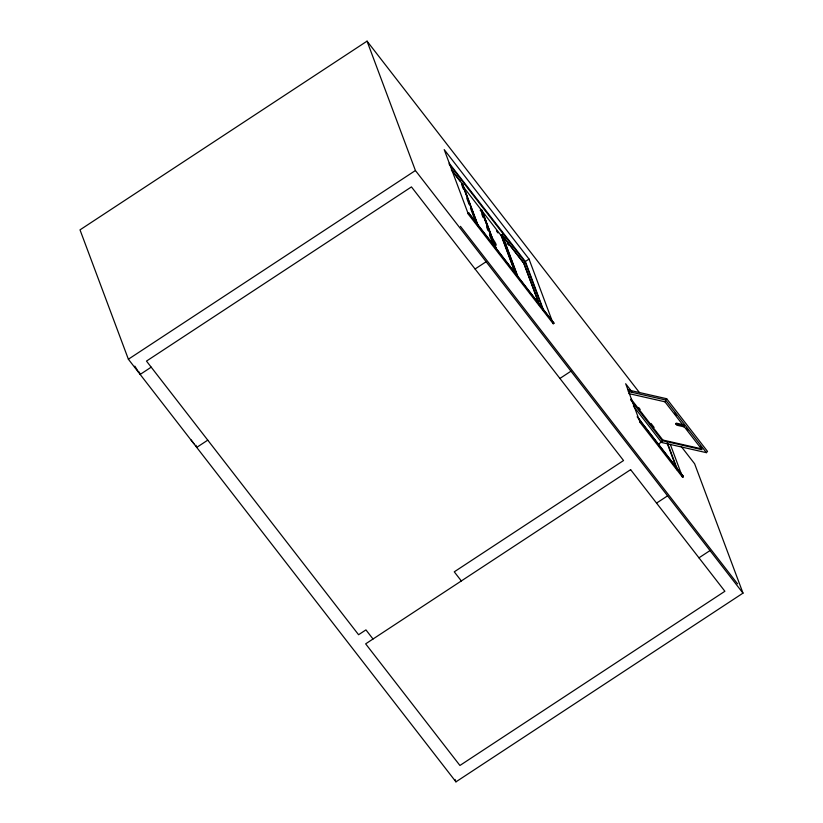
<?xml version="1.0" encoding="UTF-8"?>
<svg xmlns="http://www.w3.org/2000/svg" width="823" height="823" viewBox="0 0 823 823"><rect width="100%" height="100%" fill="white"/><g stroke="black" fill="none" stroke-linecap="round" stroke-linejoin="round"><path stroke-width="1.23" d="M489.479 234.74C492.905 246.849 502.606 250.809 489.531 234.658M628.247 391.481L665.56 399.968L666.681 398.723L707.533 451.426L706.401 452.671L661.63 442.486L633.35 405.996M628.854 393.6L664.933 401.799L665.488 401.171M675.693 423.763L676.259 423.135L683.224 424.719L684.335 426.16L683.769 426.777L676.804 425.193L675.693 423.763L682.658 425.347L683.769 426.777M630.541 399.731L662.258 440.655L662.824 440.038L701.381 448.802M682.658 425.347L683.224 424.719M639.502 392.653L367.048 41.15L80.006 229.864L128.378 359.229L455.952 781.85L742.994 593.136L694.622 463.771L681.238 446.498M128.378 359.229L415.42 170.526L367.048 41.15M151.195 367.171L140.157 374.434L139.272 372.047M461.487 184.064L462.228 183.58L462.639 184.115L478.307 225.996M461.909 184.599L462.639 184.115M468.061 213.435L468.801 212.951L553.961 323.264L553.221 323.758L468.39 214.299L444.204 149.611L529.035 259.07L553.221 323.758M468.39 214.299L469.12 213.815L468.801 212.951M480.138 210.277L481.249 209.546L482.072 210.616L496.392 248.916M480.745 210.688L481.661 210.081L495.981 248.381M480.766 210.719L481.712 210.153M481.157 211.223L482.072 210.616M491.979 239.874L492 240.306M501.228 235.687L503.439 234.236M502.38 235.748L502.153 235.09L517.811 276.97M504.046 237.888L505.517 236.921M207.756 440.151L196.718 447.403L195.915 445.243M475.077 268.987L486.126 261.735M543.818 310.857L525.362 261.488L529.035 259.07M523.798 263.381L525.269 262.403L449.173 164.23M552.902 322.894L553.642 322.41M559.918 378.446L570.956 371.194M639.852 421.674L640.582 421.191L683.327 476.784L682.596 477.268L640.171 422.538L625.665 383.724L631.951 391.83M640.171 422.538L640.911 422.055M662.546 441.375L658.338 444.142L659.223 446.508M682.267 476.404L683.008 475.92L637.136 416.777M656.538 503.1L667.587 495.847M698.964 557.829L710.002 550.577M628.124 389.958L666.681 398.723M662.258 440.655L702.06 449.708L664.933 401.799M665.56 399.968L706.401 452.671M674.778 413.156L676.321 415.152M686.382 428.125L687.925 430.12M700.301 446.087L701.854 448.082M449.163 163.18L525.362 261.488M638.627 407.467L640.181 409.463M651.014 423.444L654.1 427.435M631.107 399.114L662.824 440.038M452.599 171.256L460.283 181.307M523.819 263.144L503.954 237.641M451.333 169.888L462.361 183.982M523.912 263.391L501.876 234.956L501.135 235.44L515.548 273.987M524.004 263.648L538.53 302.206M463.267 186.718L481.064 209.67L495.374 247.96M507.112 243.279L508.624 245.233M496.464 230.975L497.987 232.94M638.453 418.146L640.808 421.191M492.247 239.586L493.08 240.655M469.12 213.815L553.961 323.264M460.448 226.335L737.573 583.867M415.42 170.526L742.994 593.136M461.333 580.945L454.265 571.831L623.546 460.541L411.449 186.903L146.484 361.091L358.581 634.728L365.947 629.893L373.014 639.018M138.696 372.335L134.849 366.142M191.008 439.832L193.95 443.638M683.008 475.92L683.327 476.784M670.303 444.379L682.596 477.268M667.556 443.175L677.607 470.067M667.021 442.846L677.185 470.026M525.269 262.403L543.17 310.271M523.613 262.876L539.456 305.261M502.565 235.625L518.223 277.505M515.517 273.329L501.649 236.232L481.897 210.739L496.207 249.04M481.249 209.546L495.539 247.774M481.671 213.743L483.008 217.334M486.588 226.901L487.936 230.491M462.228 183.58L477.885 225.461M462.042 183.704L477.7 225.584M461.94 185.257L463.277 188.848M466.857 198.425L469.1 204.402M470.437 207.993L474.017 217.57M455.057 779.453L455.952 781.85M630.624 469.655L365.649 643.853L459.923 765.472L724.888 591.274L630.624 469.655"/></g></svg>
